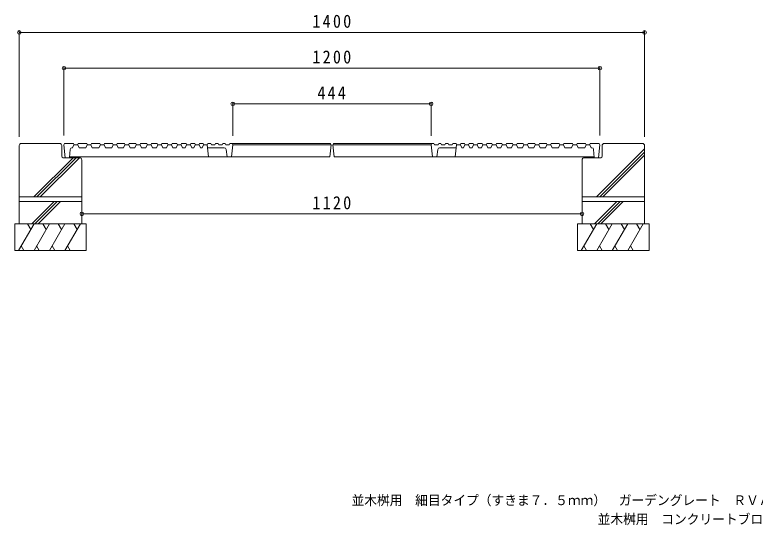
# Model space of a CAD drawing. Units: millimetres at full size, sheet at 1:10. Extents: x -1738 to 1878, y -1365 to 1063.
# Drawn here: x -1588 to 70, y -1365 to -221 of the extents above; entities that cross this region are included whole.
import ezdxf
from ezdxf.enums import TextEntityAlignment as Align

# ---------------------------------------------------------------- set-up
doc = ezdxf.new("R2010")
doc.units = ezdxf.units.MM
doc.header["$LTSCALE"] = 10
doc.header["$PDMODE"] = 32
doc.header["$PDSIZE"] = 8
for name, color, linetype, lineweight in [('C-0', 3, 'Continuous', 13), ('C-1', 2, 'Continuous', 13), ('C-3', 6, 'Continuous', 13), ('C-4', 7, 'Continuous', 13)]:
    doc.layers.add(name, color=color, linetype=linetype, lineweight=lineweight)
doc.layers.add('F-5', color=7, linetype='Continuous')
doc.styles.add('ＭＳ ゴシック', font='')
doc.styles.get('ＭＳ ゴシック').set_extended_font_data('MS Gothic')

msp = doc.modelspace()

# ---------------------------------------------------------------- linework, layer by layer
at = {"layer": 'C-0'}
for p, q in [((-1455.44, -512.31), (-1458.44, -519.31)), ((-1455.44, -512.31), (-1446.94, -512.31)), ((-1447.44, -512.31), (-1445.94, -509.31)), ((-1446.94, -512.31), (-1443.94, -519.31)), ((-1445.94, -509.31), (-1426.96, -509.31)), ((-1425.96, -512.31), (-1428.96, -519.31)), ((-1426.96, -509.31), (-1425.46, -512.31)), ((-1425.96, -512.31), (-1417.45, -512.31)), ((-1417.95, -512.31), (-1416.45, -509.31)), ((-1417.45, -512.31), (-1414.45, -519.31)), ((-1416.45, -509.31), (-1397.45, -509.31)), ((-1396.45, -512.31), (-1399.45, -519.31)), ((-1397.45, -509.31), (-1395.95, -512.31)), ((-1396.45, -512.31), (-1387.95, -512.31)), ((-1388.45, -512.31), (-1386.95, -509.31)), ((-1387.95, -512.31), (-1384.95, -519.31)), ((-1386.95, -509.31), (-1368.95, -509.31)), ((-1367.95, -512.31), (-1370.95, -519.31)), ((-1368.95, -509.31), (-1367.45, -512.31)), ((-1367.95, -512.31), (-1359.45, -512.31)), ((-1358.45, -509.31), (-1359.95, -512.31)), ((-1359.45, -512.31), (-1356.45, -519.31)), ((-1358.45, -509.31), (-1342.45, -509.31)), ((-1342.45, -509.31), (-1340.95, -512.31)), ((-1331.95, -509.31), (-1333.45, -512.31)), ((-1332.95, -512.31), (-1329.95, -519.31)), ((-1331.95, -509.31), (-1316.95, -509.31)), ((-1316.95, -509.31), (-1315.45, -512.31)), ((-1306.45, -509.31), (-1307.95, -512.31)), ((-1307.44, -512.31), (-1304.45, -519.31)), ((-1306.45, -509.31), (-1292.45, -509.31)), ((-1294.45, -519.31), (-1291.45, -512.31)), ((-1290.95, -512.31), (-1292.45, -509.31)), ((-1291.45, -512.31), (-1282.95, -512.31)), ((-1281.95, -509.31), (-1283.45, -512.31)), ((-1279.95, -519.31), (-1282.95, -512.31)), ((-1281.95, -509.31), (-1268.95, -509.31)), ((-1267.95, -512.31), (-1270.95, -519.31)), ((-1268.95, -509.31), (-1267.45, -512.31)), ((-1267.95, -512.31), (-1259.45, -512.31)), ((-1258.45, -509.31), (-1259.95, -512.31)), ((-1259.45, -512.31), (-1256.45, -519.31)), ((-1258.45, -509.31), (-1246.45, -509.31)), ((-1248.45, -519.31), (-1245.45, -512.31)), ((-1244.95, -512.31), (-1246.45, -509.31)), ((-1245.45, -512.31), (-1236.95, -512.31)), ((-1235.95, -509.31), (-1237.45, -512.31)), ((-1236.95, -512.31), (-1233.95, -519.31)), ((-1235.95, -509.31), (-1224.94, -509.31)), ((-1224.94, -509.31), (-1223.45, -512.31)), ((-1214.44, -509.31), (-1215.95, -512.31)), ((-1215.44, -512.31), (-1212.45, -519.31)), ((-1214.44, -509.31), (-1204.45, -509.31)), ((-1204.45, -509.31), (-1202.95, -512.31)), ((-1193.95, -509.31), (-1195.45, -512.31)), ((-1194.95, -512.31), (-1191.95, -519.31)), ((-1193.95, -509.31), (-1184.95, -509.31)), ((-1184.95, -509.31), (-1183.45, -512.31)), ((-1174.45, -509.31), (-1175.95, -512.31)), ((-1175.45, -512.31), (-1172.45, -519.31)), ((-1174.45, -509.31), (-1166.45, -509.31)), ((-1166.45, -509.31), (-1164.95, -512.31)), ((-1155.94, -509.31), (-1157.45, -512.31)), ((-1156.95, -512.31), (-1153.95, -539.31)), ((-1155.94, -509.31), (-1148.95, -509.31)), ((-1138.44, -509.31), (-1139.95, -512.31)), ((-1138.44, -509.31), (-1132.45, -509.31)), ((-1132.45, -509.31), (-1130.95, -512.31)), ((-1130.95, -512.31), (-1123.45, -512.31)), ((-1121.94, -509.31), (-1123.45, -512.31)), ((-1121.94, -509.31), (-1116.95, -509.31)), ((-1116.95, -509.31), (-1115.45, -512.31)), ((-1115.45, -512.31), (-1107.94, -512.31)), ((-1106.45, -509.31), (-1107.94, -512.31)), ((-1106.45, -509.31), (-881.44, -509.31)), ((-1099.95, -512.31), (-1102.95, -539.31)), ((-1101.45, -509.31), (-1099.95, -512.31)), ((-1099.95, -512.31), (-879.95, -512.31)), ((-655.94, -512.31), (-875.94, -512.31)), ((-649.45, -509.31), (-874.44, -509.31)), ((-654.44, -509.31), (-655.94, -512.31)), ((-655.94, -512.31), (-652.95, -539.31)), ((-649.45, -509.31), (-647.94, -512.31)), ((-640.44, -512.31), (-647.94, -512.31)), ((-638.94, -509.31), (-640.44, -512.31)), ((-633.94, -509.31), (-638.94, -509.31)), ((-633.94, -509.31), (-632.44, -512.31)), ((-624.94, -512.31), (-632.44, -512.31)), ((-623.44, -509.31), (-624.94, -512.31)), ((-617.44, -509.31), (-623.44, -509.31)), ((-617.44, -509.31), (-615.94, -512.31)), ((-599.94, -509.31), (-606.94, -509.31)), ((-598.94, -512.31), (-601.94, -539.31)), ((-599.94, -509.31), (-598.44, -512.31)), ((-589.44, -509.31), (-590.95, -512.31)), ((-581.44, -509.31), (-589.44, -509.31)), ((-580.45, -512.31), (-583.44, -519.31)), ((-581.44, -509.31), (-579.94, -512.31)), ((-570.94, -509.31), (-572.44, -512.31)), ((-561.94, -509.31), (-570.94, -509.31)), ((-560.94, -512.31), (-563.94, -519.31)), ((-561.94, -509.31), (-560.44, -512.31)), ((-551.44, -509.31), (-552.94, -512.31)), ((-541.44, -509.31), (-551.44, -509.31)), ((-540.44, -512.31), (-543.44, -519.31)), ((-541.44, -509.31), (-539.94, -512.31)), ((-530.94, -509.31), (-532.44, -512.31)), ((-519.94, -509.31), (-530.94, -509.31)), ((-518.94, -512.31), (-521.94, -519.31)), ((-519.94, -509.31), (-518.44, -512.31)), ((-510.44, -512.31), (-518.94, -512.31)), ((-510.94, -512.31), (-509.44, -509.31)), ((-507.44, -519.31), (-510.44, -512.31)), ((-497.44, -509.31), (-509.44, -509.31)), ((-496.44, -512.31), (-499.44, -519.31)), ((-497.44, -509.31), (-495.94, -512.31)), ((-487.95, -512.31), (-496.44, -512.31)), ((-486.94, -509.31), (-488.44, -512.31)), ((-487.95, -512.31), (-484.94, -519.31)), ((-473.95, -509.31), (-486.94, -509.31)), ((-475.94, -519.31), (-472.94, -512.31)), ((-473.95, -509.31), (-472.44, -512.31)), ((-464.44, -512.31), (-472.94, -512.31)), ((-464.94, -512.31), (-463.44, -509.31)), ((-461.44, -519.31), (-464.44, -512.31)), ((-449.45, -509.31), (-463.44, -509.31)), ((-448.44, -512.31), (-451.44, -519.31)), ((-449.45, -509.31), (-447.94, -512.31)), ((-438.94, -509.31), (-440.44, -512.31)), ((-423.94, -509.31), (-438.94, -509.31)), ((-422.94, -512.31), (-425.94, -519.31)), ((-423.94, -509.31), (-422.44, -512.31)), ((-413.44, -509.31), (-414.94, -512.31)), ((-397.44, -509.31), (-413.44, -509.31)), ((-396.44, -512.31), (-399.44, -519.31)), ((-397.44, -509.31), (-395.94, -512.31)), ((-387.94, -512.31), (-396.44, -512.31)), ((-386.94, -509.31), (-388.44, -512.31)), ((-387.94, -512.31), (-384.94, -519.31)), ((-368.94, -509.31), (-386.94, -509.31)), ((-367.94, -512.31), (-370.95, -519.31)), ((-367.45, -512.31), (-368.94, -509.31)), ((-359.44, -512.31), (-367.94, -512.31)), ((-358.44, -509.31), (-359.94, -512.31)), ((-359.44, -512.31), (-356.44, -519.31)), ((-339.45, -509.31), (-358.44, -509.31)), ((-338.44, -512.31), (-341.44, -519.31)), ((-337.94, -512.31), (-339.45, -509.31)), ((-329.93, -512.31), (-338.44, -512.31)), ((-328.93, -509.31), (-330.43, -512.31)), ((-329.93, -512.31), (-326.93, -519.31)), ((-309.95, -509.31), (-328.93, -509.31)), ((-308.95, -512.31), (-311.95, -519.31)), ((-308.45, -512.31), (-309.95, -509.31)), ((-300.45, -512.31), (-308.95, -512.31)), ((-300.45, -512.31), (-297.45, -519.31)), ((-1463.92, -522.77), (-1465.41, -541.04)), ((-1458.44, -519.31), (-1459.95, -519.31)), ((-1428.96, -519.31), (-1443.94, -519.31)), ((-1399.45, -519.31), (-1414.45, -519.31)), ((-1370.95, -519.31), (-1384.95, -519.31)), ((-1344.45, -519.31), (-1356.45, -519.31)), ((-1318.95, -519.31), (-1329.95, -519.31)), ((-1294.45, -519.31), (-1304.45, -519.31)), ((-1270.95, -519.31), (-1279.95, -519.31)), ((-1248.45, -519.31), (-1256.45, -519.31)), ((-1226.95, -519.31), (-1233.95, -519.31)), ((-1206.45, -519.31), (-1212.45, -519.31)), ((-1186.95, -519.31), (-1191.95, -519.31)), ((-1168.45, -519.31), (-1172.45, -519.31)), ((-1118.89, -519.31), (-1156.17, -519.31)), ((-1114.93, -522.72), (-1112.44, -539.31)), ((-640.96, -522.72), (-643.44, -539.31)), ((-637, -519.31), (-599.72, -519.31)), ((-587.45, -519.31), (-583.44, -519.31)), ((-568.94, -519.31), (-563.94, -519.31)), ((-549.44, -519.31), (-543.44, -519.31)), ((-528.94, -519.31), (-521.94, -519.31)), ((-507.44, -519.31), (-499.44, -519.31)), ((-484.94, -519.31), (-475.94, -519.31)), ((-461.44, -519.31), (-451.44, -519.31)), ((-436.94, -519.31), (-425.94, -519.31)), ((-411.44, -519.31), (-399.44, -519.31)), ((-384.94, -519.31), (-370.95, -519.31)), ((-356.44, -519.31), (-341.44, -519.31)), ((-326.93, -519.31), (-311.95, -519.31)), ((-297.45, -519.31), (-295.94, -519.31)), ((-291.97, -522.77), (-290.48, -541.04)), ((-1474.94, -541.31), (-1465.44, -541.31)), ((-1465.41, -541.04), (-1465.44, -541.31)), ((-1463.43, -539.31), (-882.94, -539.31)), ((-292.46, -539.31), (-872.95, -539.31)), ((-290.48, -541.04), (-290.45, -541.31)), ((-280.95, -541.31), (-290.45, -541.31))]:
    msp.add_line(p, q, dxfattribs=at)
for points in [[(-1476.44, -509.31), (-1477.94, -512.31), (-1474.94, -541.31)], [(-1476.44, -509.31), (-1456.44, -509.31), (-1454.94, -512.31)], [(-1344.45, -519.31), (-1341.45, -512.31), (-1332.95, -512.31)], [(-1318.95, -519.31), (-1315.95, -512.31), (-1307.44, -512.31)], [(-1226.95, -519.31), (-1223.95, -512.31), (-1215.44, -512.31)], [(-1206.45, -519.31), (-1203.45, -512.31), (-1194.95, -512.31)], [(-1186.95, -519.31), (-1183.95, -512.31), (-1175.45, -512.31)], [(-1168.45, -519.31), (-1165.45, -512.31), (-1156.95, -512.31)], [(-1148.95, -509.31), (-1147.45, -512.31), (-1139.95, -512.31)], [(-881.44, -509.31), (-879.95, -512.31), (-882.94, -539.31)], [(-874.44, -509.31), (-875.94, -512.31), (-872.95, -539.31)], [(-606.94, -509.31), (-608.45, -512.31), (-615.94, -512.31)], [(-587.45, -519.31), (-590.44, -512.31), (-598.94, -512.31)], [(-568.94, -519.31), (-571.94, -512.31), (-580.45, -512.31)], [(-549.44, -519.31), (-552.44, -512.31), (-560.94, -512.31)], [(-528.94, -519.31), (-531.94, -512.31), (-540.44, -512.31)], [(-436.94, -519.31), (-439.94, -512.31), (-448.44, -512.31)], [(-411.44, -519.31), (-414.44, -512.31), (-422.94, -512.31)], [(-279.45, -509.31), (-299.45, -509.31), (-300.95, -512.31)], [(-279.45, -509.31), (-277.95, -512.31), (-280.95, -541.31)]]:
    msp.add_lwpolyline(points, dxfattribs=at)
for centre, radius, start, end in [((-1459.95, -523.31), 4, 90, 172.23445), ((-1118.89, -523.31), 4, 8.53119, 90), ((-637, -523.31), 4, 90, 171.46881), ((-295.94, -523.31), 4, 7.76555, 90), ((-1463.43, -541.31), 2, 90, 172.23688), ((-292.46, -541.31), 2, 7.76312, 90)]:
    msp.add_arc(centre, radius, start, end, dxfattribs=at)
at = {"layer": 'C-1'}
for p, q in [((-1487.94, -509.31), (-1572.94, -509.31)), ((-182.94, -509.31), (-267.94, -509.31)), ((-1482.94, -538.31), (-1482.94, -514.31)), ((-285.49, -629.31), (-177.95, -521.77)), ((-278.42, -629.31), (-177.95, -528.84)), ((-272.95, -514.31), (-272.95, -538.36)), ((-177.95, -514.31), (-177.95, -629.31)), ((-1545.49, -629.31), (-1457.49, -541.31)), ((-1538.41, -629.31), (-1450.41, -541.31)), ((-1531.34, -629.31), (-1443.34, -541.31)), ((-1479.94, -541.31), (-1442.94, -541.31)), ((-1437.94, -546.31), (-1437.94, -629.31)), ((-317.95, -546.31), (-317.95, -629.31)), ((-312.95, -541.31), (-275.94, -541.31)), ((-271.34, -629.31), (-177.95, -535.92)), ((-317.95, -629.31), (-177.95, -629.31))]:
    msp.add_line(p, q, dxfattribs=at)
msp.add_lwpolyline([(-1577.94, -514.31), (-1577.94, -629.31), (-1437.94, -629.31)], dxfattribs=at)
for centre, radius, start, end in [((-1572.94, -514.31), 5, 90, 180), ((-1487.94, -514.31), 5, 0, 90), ((-267.94, -514.31), 5, 90, 180), ((-182.94, -514.31), 5, 0, 90), ((-1479.94, -538.31), 3, 180, 270), ((-1442.94, -546.31), 5, 0, 90), ((-312.95, -546.31), 5, 90, 180), ((-275.94, -538.31), 3, 270, 0)]:
    msp.add_arc(centre, radius, start, end, dxfattribs=at)
at = {"layer": 'C-3'}
for p, q in [((-1577.94, -629.31), (-1577.94, -689.31)), ((-1437.94, -629.31), (-1437.94, -689.31)), ((-317.95, -629.31), (-317.95, -689.31)), ((-177.95, -629.31), (-177.95, -689.31)), ((-1577.94, -639.31), (-1437.94, -639.31)), ((-1550, -689.31), (-1500, -639.31)), ((-1542.93, -689.31), (-1492.93, -639.31)), ((-1535.86, -689.31), (-1485.86, -639.31)), ((-177.95, -639.31), (-317.95, -639.31)), ((-290, -689.31), (-240, -639.31)), ((-282.93, -689.31), (-232.93, -639.31)), ((-275.86, -689.31), (-225.86, -639.31)), ((-1587.94, -689.31), (-1427.94, -689.31)), ((-1587.94, -689.31), (-1587.94, -749.31)), ((-1544.92, -689.31), (-1579.56, -749.31)), ((-1559.79, -689.31), (-1552.36, -702.19)), ((-1510.28, -689.31), (-1544.92, -749.31)), ((-1525.15, -689.31), (-1517.71, -702.19)), ((-1475.64, -689.31), (-1510.28, -749.31)), ((-1490.51, -689.31), (-1483.07, -702.19)), ((-1441, -689.31), (-1475.64, -749.31)), ((-1455.86, -689.31), (-1448.43, -702.19)), ((-1427.94, -689.31), (-1427.94, -749.31)), ((-327.95, -689.31), (-327.95, -749.31)), ((-167.95, -689.31), (-327.95, -689.31)), ((-284.92, -689.31), (-319.56, -749.31)), ((-299.79, -689.31), (-292.36, -702.19)), ((-250.28, -689.31), (-284.92, -749.31)), ((-265.15, -689.31), (-257.71, -702.19)), ((-215.64, -689.31), (-250.28, -749.31)), ((-230.51, -689.31), (-223.07, -702.19)), ((-181, -689.31), (-215.64, -749.31)), ((-195.87, -689.31), (-188.43, -702.19)), ((-167.95, -689.31), (-167.95, -749.31)), ((-1573.65, -739.07), (-1567.73, -749.31)), ((-1539.01, -739.07), (-1533.09, -749.31)), ((-1504.37, -739.07), (-1498.45, -749.31)), ((-1469.73, -739.07), (-1463.81, -749.31)), ((-313.65, -739.07), (-307.73, -749.31)), ((-279.01, -739.07), (-273.09, -749.31)), ((-244.37, -739.07), (-238.45, -749.31)), ((-209.73, -739.07), (-203.81, -749.31)), ((-1587.94, -749.31), (-1427.94, -749.31)), ((-167.95, -749.31), (-327.95, -749.31))]:
    msp.add_line(p, q, dxfattribs=at)
at = {"layer": 'C-4'}
for p, q in [((-1577.94, -257.74), (-1577.94, -494.31)), ((-1577.94, -260.74), (-177.94, -260.74)), ((-177.94, -257.74), (-177.94, -494.31)), ((-1477.94, -337.74), (-1477.94, -491.31)), ((-1477.94, -340.74), (-277.95, -340.74)), ((-277.95, -337.74), (-277.95, -491.31)), ((-1099.95, -417.74), (-1099.95, -492.31)), ((-1099.95, -420.74), (-655.94, -420.74)), ((-655.94, -417.74), (-655.94, -492.31)), ((-1437.94, -667.29), (-317.95, -667.29))]:
    msp.add_line(p, q, dxfattribs=at)
for p in [(-1577.94, -260.74), (-177.94, -260.74), (-1477.94, -340.74), (-277.95, -340.74), (-1099.95, -420.74), (-655.94, -420.74), (-1437.94, -667.29), (-317.95, -667.29)]:
    msp.add_point(p, dxfattribs=at)

# ---------------------------------------------------------------- texts
at = {"layer": 'C-4', "color": 2, "char_height": 29.33, "attachment_point": 7, "style": 'ＭＳ ゴシック'}
for s, insert in [('\\T1.28;\\W0.9;1400', (-921.69, -250.74)), ('\\T1.28;\\W0.9;1200', (-921.69, -330.74)), ('\\T1.27;\\W0.9;444', (-910.44, -410.74)), ('\\T1.28;\\W0.9;1120', (-921.7, -657.29))]:
    msp.add_mtext(s, dxfattribs=dict(at, insert=insert))
at = {"layer": 'F-5', "style": 'ＭＳ ゴシック', "width": 0.95}
for s, p in [('並木桝用\u3000細目タイプ（すきま７．５ｍｍ）\u3000ガーデングレート\u3000ＲＶＡ－１２００×７５０', (-834.05, -1326.22)), ('並木桝用\u3000コンクリートブロック\u3000ＢＨー１２００', (-283.05, -1368.6))]:
    msp.add_text(s, height=21.99, dxfattribs=at).set_placement(p, align=Align.BOTTOM_LEFT)

doc.saveas('drawing.dxf')
